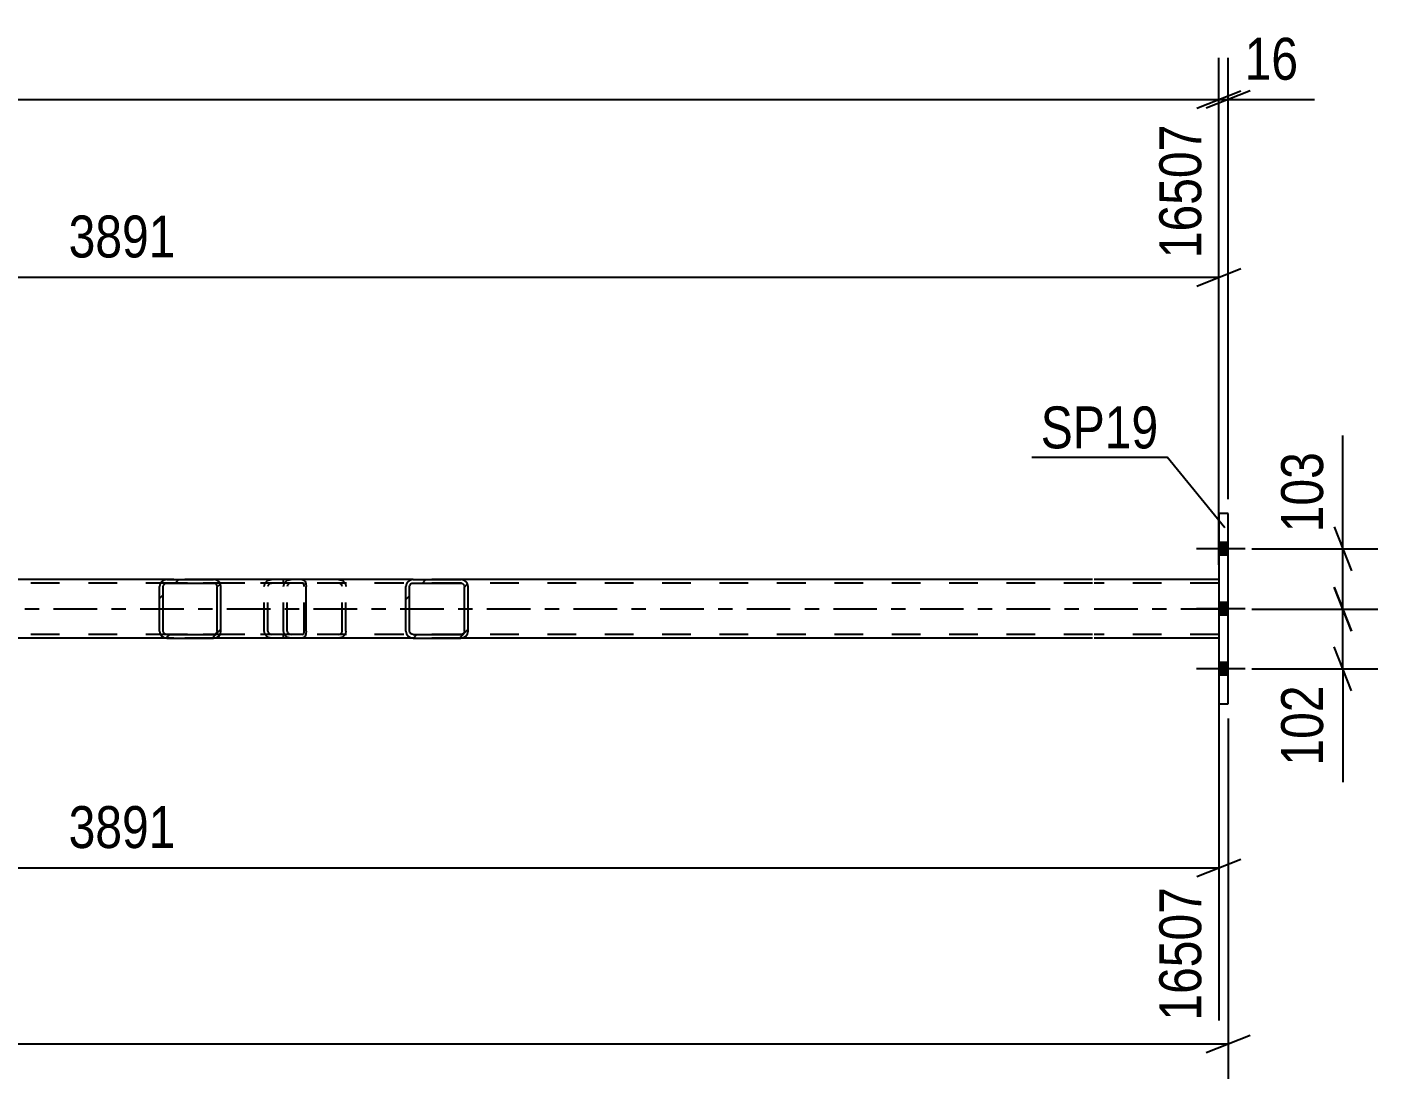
# Model space of a CAD drawing. Header units: millimetres. Extents: x 0 to 841, y 0 to 594.
# Drawn here: x 596.1 to 688.4, y 220.9 to 292.7 of the extents above; entities that cross this region are included whole.
import ezdxf

# ---------------------------------------------------------------- set-up
doc = ezdxf.new("R2010")
doc.units = ezdxf.units.MM
doc.linetypes.add('DXK_LINE_DOT2', pattern=[3.9198, 1.9599, -1.9599])
doc.linetypes.add('DXK_LINE_DOT3', pattern=[5.9187, 2.979, -0.9799, 0.9799, -0.9799])
doc.styles.add('Arial Narrow', font='ARIALN.TTF', dxfattribs={"height": 0.2})

# ---------------------------------------------------------------- blocks, each defined once
blk = doc.blocks.new('Bolt-318894869-2810 - 2738')
at = {"linetype": 'Continuous'}
for points in [[(678.125, 256.645), (678.125, 257.525), (677.485, 257.525), (677.485, 256.645)], [(678.125, 256.645), (678.125, 257.525), (677.485, 257.525), (677.485, 256.645)], [(678.125, 256.645), (678.125, 257.525), (677.485, 257.525), (677.485, 256.645)], [(678.125, 252.545), (678.125, 253.425), (677.485, 253.425), (677.485, 252.545)], [(678.125, 252.545), (678.125, 253.425), (677.485, 253.425), (677.485, 252.545)], [(678.125, 248.445), (678.125, 249.325), (677.485, 249.325), (677.485, 248.445)], [(678.125, 248.445), (678.125, 249.325), (677.485, 249.325), (677.485, 248.445)], [(678.125, 248.445), (678.125, 249.325), (677.485, 249.325), (677.485, 248.445)]]:
    blk.add_hatch(color=1, dxfattribs=at).paths.add_polyline_path(points)
at = {"color": 1, "linetype": 'Continuous'}
for p, q in [((678.125, 257.525), (677.485, 257.525)), ((678.125, 257.525), (677.485, 257.525)), ((678.125, 257.525), (677.485, 257.525)), ((679.285, 257.085), (675.965, 257.085)), ((679.285, 257.085), (675.965, 257.085)), ((679.285, 257.085), (675.965, 257.085)), ((678.125, 256.645), (677.485, 256.645)), ((678.125, 256.645), (677.485, 256.645)), ((678.125, 256.645), (677.485, 256.645)), ((679.285, 252.985), (675.965, 252.985)), ((679.285, 252.985), (675.965, 252.985)), ((678.125, 253.425), (677.485, 253.425)), ((678.125, 253.425), (677.485, 253.425)), ((678.125, 252.545), (677.485, 252.545)), ((678.125, 252.545), (677.485, 252.545)), ((678.125, 249.325), (677.485, 249.325)), ((678.125, 249.325), (677.485, 249.325)), ((678.125, 249.325), (677.485, 249.325)), ((679.285, 248.885), (675.965, 248.885)), ((679.285, 248.885), (675.965, 248.885)), ((679.285, 248.885), (675.965, 248.885)), ((678.125, 248.445), (677.485, 248.445)), ((678.125, 248.445), (677.485, 248.445)), ((678.125, 248.445), (677.485, 248.445))]:
    blk.add_line(p, q, dxfattribs=at)
blk = doc.blocks.new('Part-318894869-2940 - 2738')
at = {"linetype": 'Continuous'}
h = blk.add_hatch(dxfattribs=at)
h.set_pattern_fill('', scale=0.7, style=0, pattern_type=0)
h.set_pattern_definition([(45, (626.1716, 254.6892), (-1.57154, 1.57154), [])])
h.paths.add_polyline_path([(626.21, 254.505), (626.172, 254.689), (626.061, 254.845), (625.895, 254.949), (625.7, 254.985), (622.465, 254.985), (622.269, 254.949), (622.103, 254.845), (621.993, 254.689), (621.954, 254.505), (621.954, 251.465), (621.993, 251.282), (622.103, 251.126), (622.269, 251.022), (622.465, 250.985), (625.7, 250.985), (625.895, 251.022), (626.061, 251.126), (626.172, 251.282), (626.21, 251.465)])
h.paths.add_polyline_path([(625.936, 251.374), (625.88, 251.296), (625.797, 251.244), (625.7, 251.225), (622.465, 251.225), (622.367, 251.244), (622.284, 251.296), (622.229, 251.374), (622.209, 251.465), (622.209, 254.505), (622.229, 254.597), (622.284, 254.675), (622.367, 254.727), (622.465, 254.745), (625.7, 254.745), (625.797, 254.727), (625.88, 254.675), (625.936, 254.597), (625.955, 254.505), (625.955, 251.465)])
at = {"color": 7, "linetype": 'DXK_LINE_DOT2'}
for p, q in [((613.604, 254.505), (613.643, 254.689)), ((613.92, 254.949), (614.115, 254.985)), ((614.018, 254.727), (613.935, 254.675)), ((614.115, 254.745), (614.018, 254.727)), ((614.881, 254.985), (614.115, 254.985)), ((625.7, 254.745), (614.115, 254.745)), ((617.35, 254.985), (617.546, 254.949)), ((617.448, 254.727), (617.35, 254.745)), ((617.531, 254.675), (617.448, 254.727)), ((617.822, 254.689), (617.861, 254.505)), ((625.7, 254.985), (622.465, 254.985)), ((613.604, 251.465), (613.604, 254.505)), ((613.879, 254.597), (613.86, 254.505)), ((613.86, 251.465), (613.86, 254.505)), ((613.935, 254.675), (613.879, 254.597)), ((617.586, 254.597), (617.531, 254.675)), ((617.606, 254.505), (617.586, 254.597)), ((617.606, 251.465), (617.606, 254.505)), ((617.861, 251.465), (617.861, 254.505)), ((613.643, 251.282), (613.604, 251.465)), ((613.86, 251.465), (613.879, 251.374)), ((613.879, 251.374), (613.935, 251.296)), ((614.115, 250.985), (613.92, 251.022)), ((613.935, 251.296), (614.018, 251.244)), ((614.018, 251.244), (614.115, 251.225)), ((625.7, 251.225), (614.115, 251.225)), ((617.35, 251.225), (617.448, 251.244)), ((617.546, 251.022), (617.35, 250.985)), ((617.448, 251.244), (617.531, 251.296)), ((617.531, 251.296), (617.586, 251.374)), ((617.586, 251.374), (617.606, 251.465)), ((617.861, 251.465), (617.822, 251.282)), ((614.881, 250.985), (614.115, 250.985)), ((622.465, 250.985), (625.7, 250.985))]:
    blk.add_line(p, q, dxfattribs=at)
at = {"color": 2, "linetype": 'Continuous'}
for p, q in [((622.465, 254.985), (614.881, 254.985)), ((621.993, 254.689), (621.954, 254.505)), ((622.465, 254.985), (622.269, 254.949)), ((622.284, 254.675), (622.367, 254.727)), ((622.367, 254.727), (622.465, 254.745)), ((622.465, 254.985), (625.7, 254.985)), ((622.465, 254.745), (625.7, 254.745)), ((625.895, 254.949), (625.7, 254.985)), ((625.7, 254.745), (625.797, 254.727)), ((625.797, 254.727), (625.88, 254.675)), ((626.21, 254.505), (626.172, 254.689)), ((621.954, 251.465), (621.954, 254.505)), ((622.209, 254.505), (622.229, 254.597)), ((622.209, 251.465), (622.209, 254.505)), ((622.229, 254.597), (622.284, 254.675)), ((625.88, 254.675), (625.936, 254.597)), ((625.936, 254.597), (625.955, 254.505)), ((625.955, 251.465), (625.955, 254.505)), ((626.21, 251.465), (626.21, 254.505)), ((621.954, 251.465), (621.993, 251.282)), ((622.229, 251.374), (622.209, 251.465)), ((622.284, 251.296), (622.229, 251.374)), ((622.269, 251.022), (622.465, 250.985)), ((622.367, 251.244), (622.284, 251.296)), ((622.465, 251.225), (622.367, 251.244)), ((622.465, 251.225), (625.7, 251.225)), ((625.797, 251.244), (625.7, 251.225)), ((625.7, 250.985), (625.895, 251.022)), ((625.88, 251.296), (625.797, 251.244)), ((625.936, 251.374), (625.88, 251.296)), ((625.955, 251.465), (625.936, 251.374)), ((626.172, 251.282), (626.21, 251.465)), ((622.465, 250.985), (614.881, 250.985)), ((622.465, 250.985), (625.7, 250.985))]:
    blk.add_line(p, q, dxfattribs=at)
at = {"color": 7, "linetype": 'DXK_LINE_DOT2'}
for centre, start, end in [((614.096, 254.485), 110.75832, 155.68004), ((617.37, 254.485), 24.31996, 69.24168), ((614.096, 251.486), 204.31996, 249.24168), ((617.37, 251.486), 290.75832, 335.68004)]:
    blk.add_arc(centre, 0.496, start, end, dxfattribs=at)
at = {"color": 2, "linetype": 'Continuous'}
for centre, start, end in [((622.445, 254.485), 110.75832, 155.68004), ((625.719, 254.485), 24.31996, 69.24168), ((622.445, 251.486), 204.31996, 249.24168), ((625.719, 251.486), 290.75832, 335.68004)]:
    blk.add_arc(centre, 0.496, start, end, dxfattribs=at)
blk = doc.blocks.new('Part-318894869-2862 - 2738')
at = {"color": 7, "linetype": 'DXK_LINE_DOT2'}
for p, q in [((668.865, 254.745), (94.799, 254.745)), ((625.7, 254.985), (605.639, 254.985)), ((677.485, 254.745), (668.965, 254.745)), ((677.485, 254.985), (677.485, 250.985)), ((668.865, 251.225), (94.799, 251.225)), ((677.485, 251.225), (668.965, 251.225)), ((625.7, 250.985), (605.639, 250.985))]:
    blk.add_line(p, q, dxfattribs=at)
at = {"color": 2, "linetype": 'Continuous'}
for p, q in [((605.639, 254.985), (540.565, 254.985)), ((668.865, 254.985), (625.7, 254.985)), ((677.485, 254.985), (668.965, 254.985)), ((605.639, 250.985), (540.565, 250.985)), ((668.865, 250.985), (625.7, 250.985)), ((677.485, 250.985), (668.965, 250.985))]:
    blk.add_line(p, q, dxfattribs=at)
at = {"color": 7, "linetype": 'DXK_LINE_DOT3'}
for p, q in [((94.799, 252.985), (668.865, 252.985)), ((668.965, 252.985), (677.485, 252.985))]:
    blk.add_line(p, q, dxfattribs=at)
blk = doc.blocks.new('Part-318894869-2916 - 2738')
at = {"color": 2, "linetype": 'Continuous'}
for p, q in [((678.125, 259.485), (677.485, 259.485)), ((677.485, 259.485), (677.485, 246.485)), ((678.125, 246.485), (678.125, 259.485)), ((677.485, 246.485), (678.125, 246.485))]:
    blk.add_line(p, q, dxfattribs=at)
blk = doc.blocks.new('Part-318894869-2969 - 2738')
at = {"linetype": 'Continuous'}
h = blk.add_hatch(dxfattribs=at)
h.set_pattern_fill('', scale=0.7, style=0, pattern_type=0)
h.set_pattern_definition([(45, (609.288, 254.6892), (-1.57154, 1.57154), [])])
h.paths.add_polyline_path([(609.326, 254.505), (609.288, 254.689), (609.179, 254.845), (609.016, 254.949), (608.823, 254.985), (605.639, 254.985), (605.447, 254.949), (605.284, 254.845), (605.175, 254.689), (605.136, 254.505), (605.136, 251.465), (605.175, 251.282), (605.284, 251.126), (605.447, 251.022), (605.639, 250.985), (608.823, 250.985), (609.016, 251.022), (609.179, 251.126), (609.288, 251.282), (609.326, 251.465)])
h.paths.add_polyline_path([(609.056, 251.374), (609.001, 251.296), (608.92, 251.244), (608.823, 251.225), (605.639, 251.225), (605.543, 251.244), (605.461, 251.296), (605.407, 251.374), (605.388, 251.465), (605.388, 254.505), (605.407, 254.597), (605.461, 254.675), (605.543, 254.727), (605.639, 254.745), (608.823, 254.745), (608.92, 254.727), (609.001, 254.675), (609.056, 254.597), (609.075, 254.505), (609.075, 251.465)])
at = {"color": 2, "linetype": 'Continuous'}
for p, q in [((605.175, 254.689), (605.136, 254.505)), ((605.639, 254.985), (605.447, 254.949)), ((605.461, 254.675), (605.543, 254.727)), ((605.543, 254.727), (605.639, 254.745)), ((605.639, 254.985), (608.823, 254.985)), ((605.639, 254.745), (608.823, 254.745)), ((614.881, 254.985), (608.823, 254.985)), ((609.016, 254.949), (608.823, 254.985)), ((608.823, 254.745), (608.92, 254.727)), ((608.92, 254.727), (609.001, 254.675)), ((609.326, 254.505), (609.288, 254.689)), ((614.881, 254.985), (614.984, 254.949)), ((614.984, 254.949), (615.072, 254.845)), ((615.072, 254.845), (615.131, 254.689)), ((615.131, 254.689), (615.152, 254.505)), ((605.136, 251.465), (605.136, 254.505)), ((605.388, 254.505), (605.407, 254.597)), ((605.388, 251.465), (605.388, 254.505)), ((605.407, 254.597), (605.461, 254.675)), ((609.001, 254.675), (609.056, 254.597)), ((609.056, 254.597), (609.075, 254.505)), ((609.075, 251.465), (609.075, 254.505)), ((609.326, 251.465), (609.326, 254.505)), ((615.152, 251.465), (615.152, 254.505)), ((605.136, 251.465), (605.175, 251.282)), ((605.407, 251.374), (605.388, 251.465)), ((605.461, 251.296), (605.407, 251.374)), ((605.447, 251.022), (605.639, 250.985)), ((605.543, 251.244), (605.461, 251.296)), ((605.639, 251.225), (605.543, 251.244)), ((605.639, 251.225), (608.823, 251.225)), ((608.92, 251.244), (608.823, 251.225)), ((608.823, 250.985), (609.016, 251.022)), ((609.001, 251.296), (608.92, 251.244)), ((609.056, 251.374), (609.001, 251.296)), ((609.075, 251.465), (609.056, 251.374)), ((609.288, 251.282), (609.326, 251.465)), ((614.984, 251.022), (614.881, 250.985)), ((615.072, 251.126), (614.984, 251.022)), ((615.131, 251.282), (615.072, 251.126)), ((615.152, 251.465), (615.131, 251.282)), ((605.639, 250.985), (608.823, 250.985)), ((614.881, 250.985), (608.823, 250.985))]:
    blk.add_line(p, q, dxfattribs=at)
at = {"color": 7, "linetype": 'DXK_LINE_DOT2'}
for p, q in [((608.823, 254.985), (605.639, 254.985)), ((614.881, 254.745), (605.639, 254.745)), ((612.287, 254.505), (612.325, 254.689)), ((612.597, 254.949), (612.789, 254.985)), ((612.612, 254.675), (612.634, 254.689)), ((612.634, 254.689), (612.693, 254.727)), ((612.693, 254.727), (612.789, 254.745)), ((613.604, 254.745), (613.604, 254.985)), ((614.933, 254.727), (614.881, 254.745)), ((614.976, 254.675), (614.933, 254.727)), ((612.287, 251.465), (612.287, 254.505)), ((612.557, 254.597), (612.538, 254.505)), ((612.538, 251.465), (612.538, 254.505)), ((612.612, 254.675), (612.557, 254.597)), ((615.006, 254.597), (614.976, 254.675)), ((615.016, 254.505), (615.006, 254.597)), ((615.016, 251.465), (615.016, 254.505)), ((614.881, 251.225), (605.639, 251.225)), ((612.325, 251.282), (612.287, 251.465)), ((612.538, 251.465), (612.557, 251.374)), ((612.557, 251.374), (612.612, 251.296)), ((612.789, 250.985), (612.597, 251.022)), ((612.612, 251.296), (612.693, 251.244)), ((612.693, 251.244), (612.789, 251.225)), ((613.604, 250.985), (613.604, 251.225)), ((614.881, 251.225), (614.933, 251.244)), ((614.933, 251.244), (614.976, 251.296)), ((614.976, 251.296), (615.006, 251.374)), ((615.006, 251.374), (615.016, 251.465)), ((608.823, 250.985), (605.639, 250.985))]:
    blk.add_line(p, q, dxfattribs=at)
at = {"color": 2, "linetype": 'Continuous'}
for centre, start, end in [((605.625, 254.49), 111.1941, 156.15059), ((608.838, 254.49), 23.84941, 68.8059), ((605.625, 251.481), 203.84941, 248.8059), ((608.838, 251.481), 291.1941, 336.15059)]:
    blk.add_arc(centre, 0.492, start, end, dxfattribs=at)
at = {"color": 7, "linetype": 'DXK_LINE_DOT2'}
for centre, start, end in [((612.775, 254.49), 111.1941, 156.15059), ((612.775, 251.481), 203.84941, 248.8059)]:
    blk.add_arc(centre, 0.492, start, end, dxfattribs=at)
blk = doc.blocks.new('StraightDimension-318894869-3127 - 2738')
at = {"color": 7, "linetype": 'Continuous'}
for p, q in [((677.485, 249.985), (677.485, 224.854)), ((527.671, 241.585), (527.671, 224.854)), ((529.171, 235.894), (526.171, 234.694)), ((675.985, 234.694), (678.985, 235.894)), ((527.671, 235.294), (677.485, 235.294))]:
    blk.add_line(p, q, dxfattribs=at)
at = {"color": 0}
blk.add_wipeout([(606.834, 236.044), (606.834, 240.244), (598.322, 240.244), (598.322, 236.044)], dxfattribs=at)
at = {"color": 3, "style": 'Arial Narrow'}
blk.add_text('3891', height=2.8633, dxfattribs=at).set_placement((598.922, 236.644))
at = {"color": 0, "linetype": 'Continuous'}
blk.add_wipeout([(676.885, 234.594), (672.685, 234.594), (672.685, 224.254), (676.885, 224.254)], dxfattribs=at)
at = {"color": 3, "linetype": 'Continuous', "style": 'Arial Narrow'}
blk.add_text('16507', height=2.8633, rotation=90.00021, dxfattribs=at).set_placement((676.285, 224.854))
blk = doc.blocks.new('StraightDimension-318894869-3101 - 2738')
at = {"color": 7, "linetype": 'Continuous'}
for p, q in [((677.485, 260.485), (677.485, 290.625)), ((675.985, 287.175), (678.985, 288.375)), ((86.179, 287.775), (677.485, 287.775))]:
    blk.add_line(p, q, dxfattribs=at)
blk = doc.blocks.new('StraightDimension-318894869-3030 - 2738')
at = {"color": 7, "linetype": 'Continuous'}
for p, q in [((678.125, 245.485), (678.125, 220.869)), ((676.625, 222.669), (679.625, 223.869)), ((85.539, 223.269), (678.125, 223.269))]:
    blk.add_line(p, q, dxfattribs=at)
blk = doc.blocks.new('StraightDimension-318894869-3053 - 2738')
at = {"color": 7, "linetype": 'Continuous'}
for p, q in [((527.671, 263.586), (527.671, 286.076)), ((677.485, 255.985), (677.485, 286.076)), ((529.171, 276.235), (526.171, 275.035)), ((675.985, 275.035), (678.985, 276.235)), ((527.671, 275.635), (677.485, 275.635))]:
    blk.add_line(p, q, dxfattribs=at)
at = {"color": 0}
blk.add_wipeout([(606.834, 276.385), (606.834, 280.585), (598.322, 280.585), (598.322, 276.385)], dxfattribs=at)
at = {"color": 3, "style": 'Arial Narrow'}
blk.add_text('3891', height=2.8633, dxfattribs=at).set_placement((598.922, 276.985))
at = {"color": 0, "linetype": 'Continuous'}
blk.add_wipeout([(676.885, 286.676), (672.685, 286.676), (672.685, 276.335), (676.885, 276.335)], dxfattribs=at)
at = {"color": 3, "linetype": 'Continuous', "style": 'Arial Narrow'}
blk.add_text('16507', height=2.8633, rotation=90.00021, dxfattribs=at).set_placement((676.285, 276.935))
blk = doc.blocks.new('StraightDimension-318894869-3064 - 2738')
at = {"color": 7, "linetype": 'Continuous'}
for p, q in [((685.957, 257.085), (685.957, 264.82)), ((685.957, 257.085), (685.957, 264.82)), ((685.357, 258.585), (686.557, 255.585)), ((679.74, 257.085), (688.357, 257.085)), ((685.957, 252.965), (685.957, 257.085)), ((686.557, 251.465), (685.357, 254.465)), ((679.74, 252.965), (688.357, 252.965))]:
    blk.add_line(p, q, dxfattribs=at)
at = {"color": 0}
blk.add_wipeout([(685.207, 264.295), (681.007, 264.295), (681.007, 257.61), (685.207, 257.61)], dxfattribs=at)
at = {"color": 3, "style": 'Arial Narrow'}
blk.add_text('103', height=2.8633, rotation=90.00021, dxfattribs=at).set_placement((684.607, 258.21))
blk = doc.blocks.new('StraightDimension-318894869-3077 - 2738')
at = {"color": 7, "linetype": 'Continuous'}
for p, q in [((685.357, 254.465), (686.557, 251.465)), ((679.74, 252.965), (688.357, 252.965)), ((685.957, 248.885), (685.957, 252.965)), ((686.557, 247.385), (685.357, 250.385)), ((679.74, 248.885), (688.357, 248.885)), ((685.957, 248.885), (685.957, 241.151)), ((685.957, 248.885), (685.957, 241.151))]:
    blk.add_line(p, q, dxfattribs=at)
at = {"color": 0}
blk.add_wipeout([(685.207, 248.36), (681.007, 248.36), (681.007, 241.676), (685.207, 241.676)], dxfattribs=at)
at = {"color": 3, "style": 'Arial Narrow'}
blk.add_text('102', height=2.8633, rotation=90.00021, dxfattribs=at).set_placement((684.607, 242.276))
blk = doc.blocks.new('StraightDimension-318894869-3111 - 2738')
at = {"color": 7, "linetype": 'Continuous'}
for p, q in [((677.485, 260.485), (677.485, 290.625)), ((678.125, 260.485), (678.125, 290.625)), ((675.985, 287.175), (678.985, 288.375)), ((679.625, 288.375), (676.625, 287.175)), ((677.485, 287.775), (678.125, 287.775)), ((678.125, 287.775), (684.031, 287.775)), ((678.125, 287.775), (684.031, 287.775))]:
    blk.add_line(p, q, dxfattribs=at)
at = {"color": 0}
blk.add_wipeout([(683.506, 288.525), (683.506, 292.725), (678.65, 292.725), (678.65, 288.525)], dxfattribs=at)
at = {"color": 3, "style": 'Arial Narrow'}
blk.add_text('16', height=2.8633, dxfattribs=at).set_placement((679.25, 289.125))
blk = doc.blocks.new('Mark-318894869-2912 - 2738')
at = {"color": 30, "linetype": 'Continuous'}
for p in [(664.721, 263.344), (677.894, 258.521)]:
    blk.add_line(p, (673.96, 263.344), dxfattribs=at)
at = {"color": 0}
blk.add_wipeout([(673.36, 263.944), (673.36, 266.944), (665.321, 266.944), (665.321, 263.944)], dxfattribs=at)
blk.add_wipeout([(673.36, 263.944), (673.36, 266.944), (665.321, 266.944), (665.321, 263.944)], dxfattribs=at)
at = {"color": 3, "style": 'Arial Narrow'}
blk.add_text('SP19', height=2.8633, dxfattribs=at).set_placement((665.321, 263.944))

msp = doc.modelspace()

# ---------------------------------------------------------------- block references
for name in ['StraightDimension-318894869-3101 - 2738', 'Part-318894869-2916 - 2738', 'Bolt-318894869-2810 - 2738', 'Part-318894869-2862 - 2738', 'Part-318894869-2969 - 2738', 'Part-318894869-2940 - 2738']:
    msp.add_blockref(name, (0, 0))

# ---------------------------------------------------------------- next in the draw order: block references
for name in ['StraightDimension-318894869-3053 - 2738', 'StraightDimension-318894869-3064 - 2738', 'StraightDimension-318894869-3127 - 2738']:
    msp.add_blockref(name, (0, 0))

# ---------------------------------------------------------------- next in the draw order: block references
for name in ['StraightDimension-318894869-3111 - 2738', 'StraightDimension-318894869-3030 - 2738']:
    msp.add_blockref(name, (0, 0))

# ---------------------------------------------------------------- next in the draw order: block references
for name in ['Mark-318894869-2912 - 2738', 'StraightDimension-318894869-3077 - 2738']:
    msp.add_blockref(name, (0, 0))

doc.saveas('drawing.dxf')
